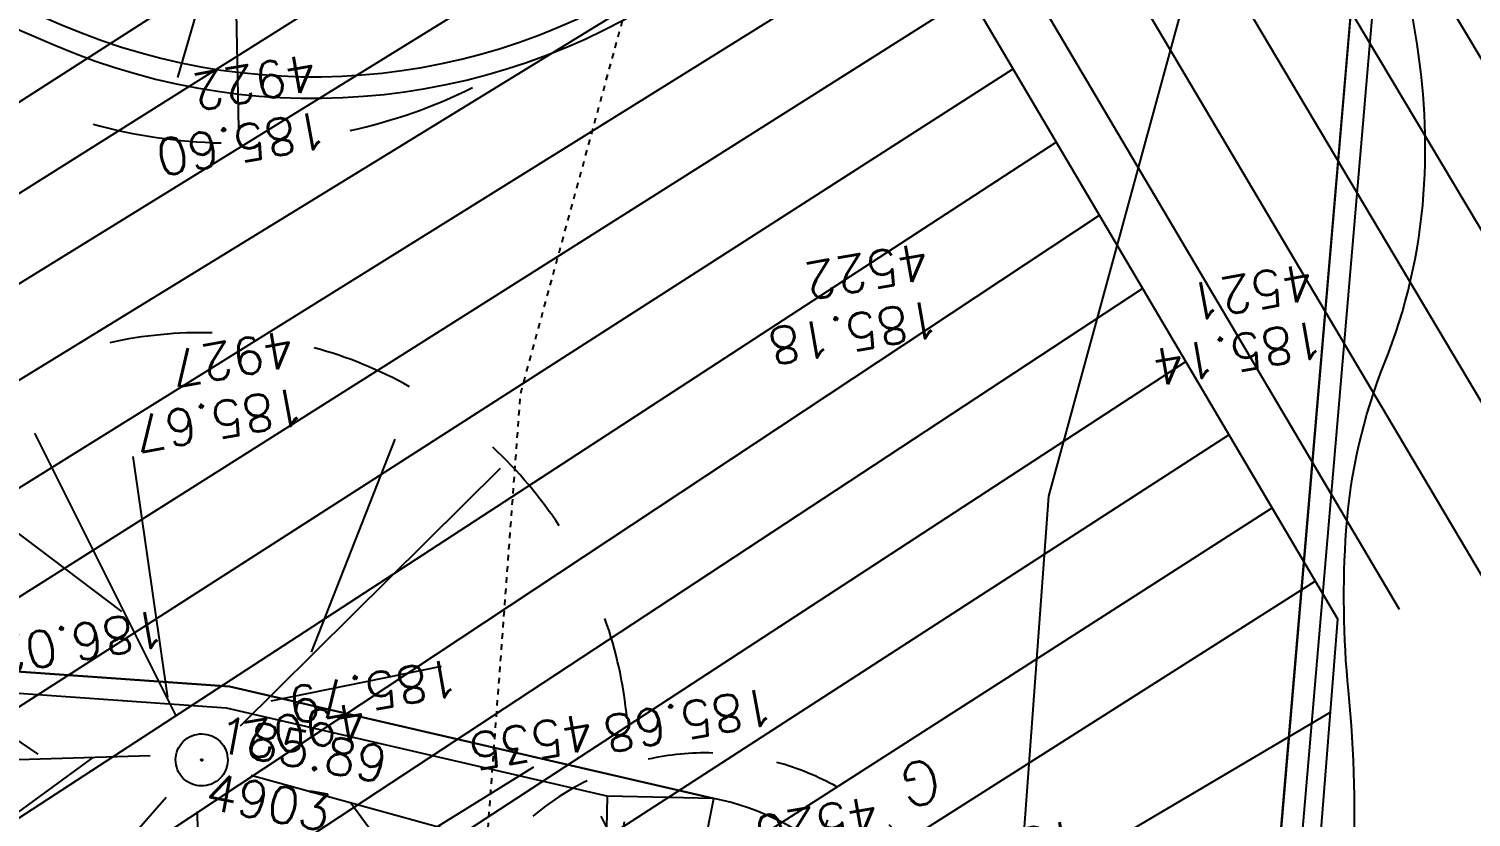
# Model space of a CAD drawing. Extents: x 0 to 613264, y -387505 to 675.
# Drawn here: x 524169 to 537587, y -310768 to -303431 of the extents above; entities that cross this region are included whole.
import ezdxf
from ezdxf.enums import TextEntityAlignment as Align
from ezdxf.lldxf.tags import DXFTag

# ---------------------------------------------------------------- set-up
doc = ezdxf.new("R2010")
doc.units = 0
doc.linetypes.add('STYLE_01', pattern=[0.41664, 0.20828, -0.20836])
for name, color, linetype in [('AEP_SSL', 252, 'Continuous'), ('DWG_280-140115-P - ALTEA-CANA', 252, 'Continuous'), ('Fond topo - CLO_MUR', 252, 'Continuous'), ('Fond topo - ESPACE_BOISE', 252, 'Continuous'), ('Fond topo - GAZ_TXT', 252, 'Continuous'), ('Fond topo - VEG', 252, 'Continuous'), ('Fond topo - Z_500', 252, 'Continuous'), ('prlm-VRD', 2, 'Continuous'), ('SA - bordure', 252, 'Continuous'), ('SA - EBC', 252, 'Continuous'), ('SA - enrobé', 252, 'Continuous'), ('SA - EVMV', 252, 'Continuous')]:
    doc.layers.add(name, color=color, linetype=linetype)
for name, color, linetype, plot in [('Fond topo - N', 252, 'Continuous', False), ('Fond topo - NCACHE', 252, 'Continuous', False), ('Fond topo - ZCACHE', 252, 'Continuous', False)]:
    doc.layers.add(name, color=color, linetype=linetype, plot=plot)
doc.layers.add('Fond topo - P', color=252, linetype='Continuous', lineweight=50)
doc.styles.add('SIMPLEX', font='simplex_.ttf', dxfattribs={"height": 1.25})
tags = doc.linetypes.add('L1', pattern=[1.0000000298023224, 0.6000000238418579, -0.4000000059604645]).pattern_tags.tags
tags[6:7] = [DXFTag(74, 4), DXFTag(75, 0), DXFTag(340, '0'), DXFTag(46, 0.0), DXFTag(50, 0.0), DXFTag(44, 0.0), DXFTag(45, 0.0)]
tags[4:5] = [DXFTag(74, 4), DXFTag(75, 0), DXFTag(340, '0'), DXFTag(46, 0.0), DXFTag(50, 0.0), DXFTag(44, 0.0), DXFTag(45, 0.0)]
tags = doc.linetypes.add('L8', pattern=[0.22500000894069674, 0.1500000059604645, -0.07500000298023224]).pattern_tags.tags
tags[6:7] = [DXFTag(74, 4), DXFTag(75, 0), DXFTag(340, '0'), DXFTag(46, 0.0), DXFTag(50, 0.0), DXFTag(44, 0.0), DXFTag(45, 0.0)]
tags[4:5] = [DXFTag(74, 4), DXFTag(75, 0), DXFTag(340, '0'), DXFTag(46, 0.0), DXFTag(50, 0.0), DXFTag(44, 0.0), DXFTag(45, 0.0)]
pattern_1 = [(34.27639858860678, (-277130161.1279894, -473864756.7787022), (-42.238928459823, 61.97477650275113), [])]

# ---------------------------------------------------------------- blocks, each defined once
blk = doc.blocks.new('GAZ99')
at = {"style": 'SIMPLEX'}
blk.add_text('G', height=0.4, dxfattribs=at).set_placement((0, 0), align=Align.MIDDLE_CENTER)
blk = doc.blocks.new('PTOPO')
at = {"layer": 'Fond topo - NCACHE', "style": 'SIMPLEX'}
blk.add_attdef('MAT', text='', height=0.34, dxfattribs=at).set_placement((0.09999999986030161, -0.09999999962747097), align=Align.TOP_LEFT)
at = {"layer": 'Fond topo - ZCACHE', "style": 'SIMPLEX'}
blk.add_attdef('ALT', (0.09999999986030161, 0.09999999962747097), '', height=0.34, dxfattribs=at)
blk = doc.blocks.new('VEG14')
at = {"ltscale": 2, "flags": 128}
for points in [[(0.5, 0, -1), (-0.5, 0, -1)], [(0.016, 0, -1), (-0.016, 0, -1)]]:
    blk.add_lwpolyline(points, format="xyb", close=True, dxfattribs=at)
blk = doc.blocks.new('VEG12')
at = {"ltscale": 2}
for p, q in [((0.01815258799999997, 0.057406781), (0.100441039, 0.47293725)), ((0.05749608, 0.253444298), (0.145517598, 0.414706841)), ((0.037902722, 0.15845596), (-0.06593155700000003, 0.344147082)), ((-0.158788295, 0.086017079), (-0.245985314, 0.284587218)), ((0.04981112299999996, 0.033821695), (0.391570728, 0.285894318)), ((0.143890955, 0.107467204), (0.230033352, 0.253971609)), ((0.2917471699999999, 0.208620217), (0.392372872, 0.233301274)), ((-0.05229389700000003, 0.02983962500000001), (-0.383643778, 0.204631851)), ((-0.25001839, 0.135126714), (-0.3755999820000001, 0.091127132)), ((0.122915307, -0.02992704099999999), (0.317230371, 0.05540147100000001)), ((0.057557527, -0.01766878999999999), (0.411943876, -0.08413611500000001)), ((-0.05265807700000003, -0.029192154), (-0.412380265, -0.256628677)), ((-0.09359106700000003, -0.049762263), (-0.2956446150000001, -0.04653133200000001)), ((0.184132294, -0.04763066399999999), (0.323120213, -0.192805613)), ((0.01825986499999999, -0.057372749), (0.107637982, -0.4128258760000001)), ((0.02259491799999996, -0.07955337300000001), (0.001649748999999978, -0.36183712)), ((-0.151821475, -0.09483882200000002), (-0.2999525240000001, -0.315936062)), ((0.05371548199999998, -0.188497704), (0.197263789, -0.356749422))]:
    blk.add_line(p, q, dxfattribs=at)
for start, end in [(90, 103.8461539085843), (62.30769199853572, 76.15384597947835), (117.6923078993823, 131.5384619204946), (34.61538499867542, 48.46153799321151), (145.3846149358338, 159.2307690506909), (6.923076979206323, 20.76923090842763), (173.0769230068974, 186.9230769931026), (339.2307689837768, 353.0769230207937), (200.7692310571047, 214.6153850641662), (311.5384620067885, 325.3846150013246), (228.4615380795054, 242.3076921006177), (283.8461540205217, 297.6923080014643), (256.1538460914157, 270)]:
    blk.add_arc((0, 0), 0.496982058, start, end, dxfattribs=at)
blk = doc.blocks.new('VEG12A')
at = {"ltscale": 2}
for p, q in [((0.01815258799999997, 0.057406781), (0.100441039, 0.47293725)), ((0.05749608, 0.253444298), (0.145517598, 0.414706841)), ((0.037902722, 0.15845596), (-0.06593155700000003, 0.344147082)), ((-0.158788295, 0.086017079), (-0.245985314, 0.284587218)), ((0.04981112299999996, 0.033821695), (0.391570728, 0.285894318)), ((0.143890955, 0.107467204), (0.230033352, 0.253971609)), ((0.2917471699999999, 0.208620217), (0.392372872, 0.233301274)), ((-0.05229389700000003, 0.02983962500000001), (-0.383643778, 0.204631851)), ((-0.25001839, 0.135126714), (-0.3755999820000001, 0.091127132)), ((0.122915307, -0.02992704099999999), (0.317230371, 0.05540147100000001)), ((0.057557527, -0.01766878999999999), (0.411943876, -0.08413611500000001)), ((-0.05265807700000003, -0.029192154), (-0.412380265, -0.256628677)), ((-0.09359106700000003, -0.049762263), (-0.2956446150000001, -0.04653133200000001)), ((0.184132294, -0.04763066399999999), (0.323120213, -0.192805613)), ((0.02259491799999996, -0.07955337300000001), (0.001649748999999978, -0.36183712)), ((0.01825986499999999, -0.057372749), (0.107637982, -0.4128258760000001)), ((-0.151821475, -0.09483882200000002), (-0.2999525240000001, -0.315936062)), ((0.05371548199999998, -0.188497704), (0.197263789, -0.356749422))]:
    blk.add_line(p, q, dxfattribs=at)
for start, end in [(90, 103.8461539085843), (62.30769199853572, 76.15384597947835), (117.6923078993823, 131.5384619204946), (34.61538499867542, 48.46153799321151), (145.3846149358338, 159.2307690506909), (6.923076979206323, 20.76923090842763), (173.0769230068974, 186.9230769931026), (339.2307689837768, 353.0769230207937), (200.7692310571047, 214.6153850641662), (311.5384620067885, 325.3846150013246), (228.4615380795054, 242.3076921006177), (283.8461540205217, 297.6923080014643), (256.1538460914157, 270)]:
    blk.add_arc((0, 0), 0.496982058, start, end, dxfattribs=at)
blk = doc.blocks.new('A$C1F970F0F')
at = {"layer": 'SA - EBC'}
h = blk.add_hatch(dxfattribs=at)
h.set_pattern_fill('_USER', color=256, scale=74.99999999999999, angle=-325.7236014113932, style=0, pattern_type=0)
h.set_pattern_definition(pattern_1)
edge = h.paths.add_edge_path()
edge.add_line((5801.470568619522, -3162.013069131843), (4083.559282644929, -3271.123614088357))
edge.add_line((4083.559282644929, -3271.123614088356), (4014.481307725509, -3717.332461968055))
edge.add_line((4014.48130772551, -3717.332461968055), (3135.517961824245, -3810.19300101904))
edge.add_line((3135.517961824245, -3810.19300101904), (2274.245008604417, -3693.648081323564))
edge.add_line((2274.245008604417, -3693.648081323564), (1554.636776175834, -3420.099318784944))
edge.add_arc((2508.775769578408, -2315.674454232369), 1459.498372788833, 157.1868533427094, 229.1754823893534, ccw=False)
edge.add_arc((1966.013830892235, -2087.371785851423), 870.6752834691503, 94.3015183869224, 157.1868533106914, ccw=False)
edge.add_line((1900.708697991695, -1219.149067345796), (2859.239020416566, -1223.495634912559))
edge.add_arc((3100.860739749298, 1265.329539486049), 2500.526305395239, 264.4549516394795, 302.9422754293212)
edge.add_arc((4209.331858878893, -445.3369775435177), 462.1229708170858, 302.9422754305585, 376.8336969250394)
edge.add_arc((2214.122706379954, -1049.006753214115), 2546.655714682971, 16.8336969158998, 38.14703645440247)
edge.add_arc((3041.32627014761, -399.2990096244524), 1494.806919462396, 38.14703657403813, 72.97328584086019)
edge.add_line((3479.031970107599, 1029.988031775616), (2182.437305702805, 1414.38613606858))
edge.add_line((2182.437305702805, 1414.38613606858), (1056.590900019184, 1822.819186472099))
edge.add_arc((1766.412018482452, 3779.442320525911), 2081.398594438606, 212.7495497786225, 250.0603089288685, ccw=False)
edge.add_line((15.86575126143373, 2653.472571668582), (-104.0907319930869, 3091.26353710603))
edge.add_line((-104.0907319930869, 3091.26353710603), (-169.6986146466322, 3639.54836895815))
edge.add_line((-169.6986146466322, 3639.548368958149), (-35.58090533515337, 6158.014854826562))
edge.add_arc((-194.3533792400212, 7143.826589584332), 998.5156357593988, 279.1493507374978, 373.962283499627)
edge.add_arc((2392.201579171132, 7786.918955579627), 1666.786287877102, 172.6269749467245, 193.9622835974407, ccw=False)
edge.add_arc((-45.50651600643437, 8102.354993671941), 791.2455775503726, -7.373025019439765, 16.43829965925021)
edge.add_line((713.3969204091394, 8326.263765657093), (486.7428317772967, 9142.81155059313))
edge.add_line((486.7428317772967, 9142.811550593131), (1338.845530021721, 9564.23852196786))
edge.add_line((1338.845530021721, 9564.23852196786), (1632.623584095551, 8945.24637913095))
edge.add_line((1632.623584095551, 8945.246379130947), (1394.029444699765, 8829.874494032001))
edge.add_line((1394.029444699765, 8829.874494032001), (1731.997733793977, 8131.230781666551))
edge.add_arc((1233.216649704336, 7889.945865525577), 554.0766919865823, -19.640967550384175, 25.815335324856676, ccw=False)
edge.add_line((1755.055695752756, 7703.706797235046), (1558.214479468655, 6807.520788570679))
edge.add_line((1558.214479468655, 6807.52078857068), (1570.021725572625, 6609.158708993335))
edge.add_line((1570.021725572625, 6609.158708993335), (1852.913141606868, 5734.125706863067))
edge.add_line((1852.913141606869, 5734.125706863067), (2726.748207475315, 4020.986816292172))
edge.add_line((2726.748207475315, 4020.986816292172), (3802.352916265851, 4004.947770972833))
edge.add_arc((8355.58168857983, 5950.706307988518), 4951.552134169374, 203.138762427905, 230.8301436200186)
edge.add_arc((13583.66465597079, 12367.85935474512), 13228.79229856088, 230.8301435441083, 233.1638398044412)
edge.add_line((5652.622255943647, 1780.153648245416), (4998.697813068342, 1820.441475819727))
edge.add_line((4998.697813068342, 1820.441475819727), (4863.841220233488, 767.0816613875431))
edge.add_line((4863.841220233488, 767.0816613875434), (5595.355488733695, 631.185878681516))
edge.add_line((5595.355488733695, 631.1858786815158), (5852.747939948536, -2020.707044821664))
edge.add_line((5852.747939948536, -2020.707044821665), (5881.394298709887, -2966.563612924887))
edge.add_line((5881.394298709887, -2966.563612924887), (5801.470568619523, -3162.013069131842))
h = blk.add_hatch(dxfattribs=at)
h.set_pattern_fill('_USER', color=256, scale=74.99999999999999, angle=-325.7236014113932, style=0, pattern_type=0)
h.set_pattern_definition(pattern_1)
h.paths.add_polyline_path([(5258.989506963931, 4651.014984356799), (4979.666822061707, 4274.583990936589), (4332.460325507403, 4149.863381154346), (4205.794518420665, 3635.760149207731), (4511.894464099185, 3183.273493731516), (4833.004681518186, 2817.029383936907), (5298.321323071383, 2394.807127551241), (5623.096600573816, 2285.432920207038), (5632.124077353954, 2583.278516646508), (6097.045013464067, 2669.092105601658), (6136.1138070537, 3163.451616814499)])
at = {"layer": 'SA - EVMV'}
h = blk.add_hatch(dxfattribs=at)
h.set_pattern_fill('_USER', color=256, scale=74.99999999999999, angle=-55.72360141139323, style=0, pattern_type=0)
h.set_pattern_definition([(304.2763985886068, (-277130161.1279894, -473864756.7787022), (61.97477650275113, 42.238928459823), [])])
h.paths.add_polyline_path([(6137.262643169798, 3161.503242351281), (5258.989506963931, 4651.014984356799), (5823.535050065982, 5411.828376675677), (6009.896409179055, 5810.580329425578), (6042.353956317322, 6037.937811191567), (5791.842057863324, 7412.226220178691), (5768.869517604411, 9187.383885517163), (6965.043931057882, 9781.279833201925), (7125.730307530321, 8202.475428701919), (7356.548247893039, 6578.483473019976), (7421.051285208732, 6215.102708379585), (8728.798868082513, 6201.995811803044), (8825.59209412568, 5455.189202343771), (8884.907463838514, 4910.231636065007), (8937.364138919358, 4349.844162727043), (8990.109761245629, 3720.436779551583), (8238.933497559277, 3575.005023445903)])
at = {"layer": 'AEP_SSL', "elevation": 9.999999999999998e-08, "flags": 128}
blk.add_lwpolyline([(-2009.46431272992, 953.3121996921549), (-1974.130445357614, -2549.104167440536), (-1760.191604675106, -3033.974676226209), (-1600.127185498399, -3169.916464212493), (-1007.958216168089, -3359.143878629571), (-742.7402135561805, -3373.227271705965), (185.7644486929067, -3466.149391532337), (1457.680139553027, -3407.246855666408), (3098.737656271729, -3442.411852942929), (4165.909978031491, -3426.731274088185), (4366.116630586753, -3387.312489108264), (5044.428961021786, -3091.927656257742), (5412.289028469191, -2796.609514369696), (5536.700633028197, -2598.110987192279), (5703.441363650248, 1048.232751273365), (5867.406317671058, 3278.047774201862), (6182.748241543506, 4434.064793799239), (6284.146511390897, 4550.427419959863), (6475.981668657886, 4711.41474985716), (8025.350887839351, 5692.826034684554), (8693.398131395103, 6258.370148193826), (10978.7345952306, 10130.53863316135)], dxfattribs=at)
at = {"layer": 'DWG_280-140115-P - ALTEA-CANA', "linetype": 'STYLE_01', "ltscale": 25, "elevation": 9.999999999999998e-08, "flags": 128}
blk.add_lwpolyline([(5043.004125510934, -2459.255041660273), (5122.727729839645, -1010.298626305045), (5206.499599843033, 1109.868669945372), (5375.865241031976, 3373.505670248891), (5731.166894470631, 4674.090360429283), (5963.608433077427, 4936.073710200793)], dxfattribs=at)
at = {"layer": 'Fond topo - CLO_MUR', "ltscale": 2, "flags": 128}
blk.add_lwpolyline([(5456.395142128901, 2998.98686879822), (5455.365630533699, 2953.998646832196), (5550.618438652878, 2951.818879088522, -0.2646358973957096), (5692.955421208539, 2823.551490841562), (5668.527035515716, 2003.864235244971), (5628.984842897508, 1406.04374522648), (5673.886726811051, 1403.073758729366), (5713.482762941067, 2001.708284296739), (5738.159569745276, 2829.731237332841, 0.2791888452511282), (5555.777136190662, 2996.712608426972)], format="xyb", close=True, dxfattribs=at)
at = {"layer": 'Fond topo - ESPACE_BOISE', "linetype": 'L1', "ltscale": 2, "flags": 128}
blk.add_lwpolyline([(5801.470568619522, -3162.013069131843), (4083.559282644929, -3271.123614088356), (4014.48130772551, -3717.332461968055), (3135.517961824245, -3810.19300101904), (2274.245008604417, -3693.648081323564), (1554.636776175834, -3420.099318784944, -0.3248648439675891), (1163.447808694293, -1749.787382690587, -0.2814891279475962), (1900.708697991695, -1219.149067345796), (2859.239020416566, -1223.495634912559, 0.1695292870025676), (4460.631470672048, -833.159289007697, 0.3340686001642133), (4651.652558133293, -311.5085830883972, 0.09326601102169153), (4216.884593398947, 524.0158635944096, 0.153138720952933), (3479.031970107599, 1029.988031775616), (2182.437305702805, 1414.38613606858), (1056.590900019184, 1822.819186472099, -0.1642525569996709), (15.86575126143373, 2653.472571668582), (-104.0907319930869, 3091.26353710603), (-169.6986146466322, 3639.548368958149), (-35.58090533515337, 6158.014854826562, 0.4390366150430304), (774.660880078399, 7384.751557306568, -0.09336270405047195), (739.1967976091219, 8000.81547627212, 0.104271961321091), (713.3969204091394, 8326.263765657093), (486.7428317772967, 9142.811550593131), (1338.845530021721, 9564.23852196786), (1632.623584095551, 8945.246379130947), (1394.029444699765, 8829.874494032001), (1731.997733793977, 8131.23078166655, -0.2009829630843761), (1755.055695752756, 7703.706797235046), (1558.214479468655, 6807.52078857068), (1570.021725572625, 6609.158708993335), (1852.913141606869, 5734.125706863067), (2726.748207475315, 4020.986816292172), (3802.352916265851, 4004.947770972833, 0.121417881002313), (5228.074839294609, 2111.882341611708, 0.01018302282179253), (5652.622255943647, 1780.153648245416), (4998.697813068342, 1820.441475819727), (4863.841220233488, 767.0816613875434), (5595.355488733695, 631.1858786815158), (5852.747939948536, -2020.707044821665), (5881.394298709887, -2966.563612924887)], format="xyb", close=True, dxfattribs=at)
blk.add_lwpolyline([(5258.989506963931, 4651.014984356799), (4979.666822061707, 4274.583990936589), (4332.460325507403, 4149.863381154346), (4205.794518420665, 3635.760149207731), (4511.894464099185, 3183.273493731516), (4833.004681518186, 2817.029383936907), (5298.321323071383, 2394.807127551241), (5623.096600573816, 2285.432920207038), (5632.124077353954, 2583.278516646508), (6097.045013464067, 2669.092105601658), (6136.1138070537, 3163.451616814499)], close=True, dxfattribs=at)
at = {"layer": 'Fond topo - VEG', "linetype": 'L8', "ltscale": 2, "flags": 128}
blk.add_lwpolyline([(6126.727747049433, 2304.061476285623, -0.1732888690432868), (6102.581235373374, 2349.997525856042, -0.0508890116308752), (6095.857340735886, 2521.875654710492, -0.0386629591409588), (6125.608919157425, 2733.183983206446, 0.04316977958239364), (6150.559671984999, 2922.734117696825, 0.0353710499508257), (6145.998574597054, 3097.317748161249, -0.04151246656344463), (6143.935963930468, 3246.17985755902, -0.07825849820887826), (6179.607406451853, 3401.805474372008, 0.07744789971661276), (6215.901003647436, 3558.981919075625, 0.06149378927511025), (6208.375924854068, 3707.902976237563, -0.06073956917948042), (6200.531552762145, 3858.647761765046, -0.05204674825157406), (6230.7983895258, 4031.505901908121, 0.06675750323585504), (6250.469210656124, 4167.142637314562, 0.025670157375637), (6245.881806278992, 4280.002391043279, -0.02651846335887715), (6241.626195431167, 4389.264050757969, -0.01155330390985834), (6243.355179510549, 4435.719484082019, -0.01897018986328855), (6246.13278066693, 4463.901413466268, -0.1145297545621785), (6255.789441754406, 4489.229968720707, -0.08440652786009567), (6280.997918423193, 4515.714197702435, -0.1084198486250266), (6305.800532160016, 4526.959256335407, -0.1011423353125477), (6334.947780047085, 4527.194413794164, -0.1032633884982007), (6365.949027258232, 4514.111820601956, -0.1071998021190175), (6388.110607905014, 4490.422289899531, -0.05568834109540827), (6405.779070714256, 4451.614851286478, -0.07246199636495074), (6411.377345286576, 4419.255514848068, -0.02401529230777726), (6410.576199302544, 4381.797833343162, 0.02046775607659728), (6409.324746116832, 4337.862569346122, 0.03858989738268137), (6418.61477645759, 4234.450990949024, -0.05510517158192826), (6422.73706464406, 4161.745127455149, -0.06022444819988705), (6414.040487528225, 4112.201962683026, 0.04813009251129964), (6401.682945357792, 4050.570387419985, 0.03319103436730272), (6399.339312853017, 3984.279470352506, -0.02318773307712683), (6397.882876964231, 3889.395712822452, -0.06193645145952207), (6373.687695968691, 3760.413536495536, 0.05632341114831078), (6345.51491510971, 3618.977442973709, 0.1063178399564556), (6363.514090879794, 3478.851422113212, -0.09680147185014497), (6386.13497547047, 3325.642968625706, -0.07888339118735782), (6359.437800283662, 3196.499683631936, 0.0976752058397291), (6341.722232569164, 3091.124721665765, 0.05553186209350269), (6357.096499566722, 2981.328348065176, -0.07160716225814948), (6366.305953621561, 2895.668239978307, -0.003764726506217527), (6361.813234161172, 2792.213188795524, -0.004345252965709072), (6356.467450687216, 2702.654249848009, -0.003010567731100479), (6347.428315699053, 2581.271676234953, -0.01408587215240294), (6344.610134765176, 2555.404935589592, -0.04006767187352891), (6336.954146448975, 2520.643757193586, 0.02217965443780103), (6320.906362764812, 2458.451016601791, 0.02305005866794476), (6313.405529578435, 2412.578617432685, -0.02117118948215652), (6305.42732584992, 2362.609032426789, -0.05258098112305663), (6295.575532431511, 2331.395087404863, -0.06419298512500282), (6281.795473714037, 2308.35432565896, -0.120668352995315), (6263.740191009645, 2294.242634630788, -0.06491961111852344), (6223.384009530683, 2282.042473573803, -0.04286411078666719), (6190.998804359751, 2279.503356150837, -0.05265038566489467), (6164.695281395306, 2282.478668846067, -0.07490502267167237), (6146.951645691664, 2289.307145747945, -0.05675209825271085)], format="xyb", close=True, dxfattribs=at)
at = {"layer": 'SA - bordure', "elevation": 9.999999999999998e-08, "flags": 128}
for points in [[(6170.297797791402, 6117.033257469077), (6204.970432962968, 5456.184269140444), (6198.184139780045, 4315.030256060149), (6060.621236201661, 2705.53410676588)], [(6193.646684083801, 6053.728895439572), (6224.973551123254, 5456.649144423563), (6218.179066948014, 4314.117762685518), (6080.548583598274, 2703.83092545444)], [(4572.587388874553, 3138.551197714189), (5104.899173459099, 3100.991055113996), (5555.777136190662, 2996.712608426972)], [(4571.179680528925, 3118.600800400755), (5101.923751654728, 3081.151276216488), (5457.272049108456, 2998.966801668161)]]:
    blk.add_lwpolyline(points, dxfattribs=at)
for points in [[(4745.451040933751, 3782.601481191716), (4942.441865968513, 3697.870893571248, 0.5663728937268044), (5789.016839070182, 4307.953940930089)], [(4753.353526974372, 3800.974034411274), (4950.344351986258, 3716.243446795139, 0.566372894028627), (5769.087873694508, 4306.269798472242)]]:
    blk.add_lwpolyline(points, format="xyb", dxfattribs=at)
at = {"layer": 'SA - enrobé'}
blk.add_lwpolyline([(6198.184139780045, 4315.030256060149), (6064.736897038219, 2750.755663699648), (6058.983013706526, 2750.626414559865), (5759.433549099456, 2750.060019310214), (5735.806186699843, 2750.764163918728), (5509.099509814258, 2762.637130357428), (5555.777136190662, 2996.712608426972), (5104.899173459099, 3100.991055113996), (4572.587388874553, 3138.551197714189), (4572.7933101014, 3159.23374594263), (4745.451040933751, 3782.601481191716)], dxfattribs=at)
at = {"layer": 'Fond topo - GAZ_TXT', "ltscale": 2, "xscale": 99.99999999999999, "yscale": 99.99999999999999, "zscale": 99.99999999999999, "rotation": 190.0656205306816}
blk.add_blockref('GAZ99', (5747.902765290037, 3011.047157054659), dxfattribs=at)
at = {"layer": 'Fond topo - P', "ltscale": 2}
ref = blk.add_blockref('PTOPO', (5200.670463359495, 3648.629311347541), dxfattribs=dict(at, xscale=99.99999999999994, yscale=99.99999999999994, zscale=99.99999999999994, rotation=190.0656205306617))
ref.add_attrib('MAT', '4922', dxfattribs={"layer": 'Fond topo - N', "color": 0, "ltscale": 2, "height": 33.99999999999999, "rotation": 190.0656204987762, "style": 'SIMPLEX'}).set_placement((5189.076621527595, 3656.7276340979), align=Align.TOP_LEFT)
ref.add_attrib('ALT', '185.60', (5192.572140636345, 3637.035469534186), dxfattribs={"layer": 'Fond topo - Z_500', "color": 0, "ltscale": 2, "height": 33.99999999999999, "rotation": 190.0656204987762, "style": 'SIMPLEX'})
ref = blk.add_blockref('PTOPO', (5770.167950705287, 3472.781270247907), dxfattribs=dict(at, xscale=99.99999999999994, yscale=99.99999999999994, zscale=99.99999999999994, rotation=190.0656205306617))
ref.add_attrib('MAT', '4522', dxfattribs={"layer": 'Fond topo - N', "color": 0, "ltscale": 2, "height": 33.99999999999999, "rotation": 190.0656204987762, "style": 'SIMPLEX'}).set_placement((5758.574108838729, 3480.879592815254), align=Align.TOP_LEFT)
ref.add_attrib('ALT', '185.18', (5762.069627959259, 3461.187428438883), dxfattribs={"layer": 'Fond topo - Z_500', "color": 0, "ltscale": 2, "height": 33.99999999999999, "rotation": 190.0656204987762, "style": 'SIMPLEX'})
ref = blk.add_blockref('PTOPO', (6127.92158142797, 3453.687008053404), dxfattribs=dict(at, xscale=99.99999999999994, yscale=99.99999999999994, zscale=99.99999999999994, rotation=190.0656205306617))
ref.add_attrib('MAT', '4521', dxfattribs={"layer": 'Fond topo - N', "color": 0, "ltscale": 2, "height": 33.99999999999999, "rotation": 190.0656204987762, "style": 'SIMPLEX'}).set_placement((6116.327739578741, 3461.785330712257), align=Align.TOP_LEFT)
ref.add_attrib('ALT', '185.14', (6119.823258687491, 3442.093166148542), dxfattribs={"layer": 'Fond topo - Z_500', "color": 0, "ltscale": 2, "height": 33.99999999999999, "rotation": 190.0656204987762, "style": 'SIMPLEX'})
ref = blk.add_blockref('PTOPO', (5179.931482470007, 3391.361883280274), dxfattribs=dict(at, xscale=99.99999999999994, yscale=99.99999999999994, zscale=99.99999999999994, rotation=190.0656205306617))
ref.add_attrib('MAT', '4927', dxfattribs={"layer": 'Fond topo - N', "color": 0, "ltscale": 2, "height": 33.99999999999999, "rotation": 190.0656204987762, "style": 'SIMPLEX'}).set_placement((5168.337640638108, 3399.460206030634), align=Align.TOP_LEFT)
ref.add_attrib('ALT', '185.67', (5171.833159723981, 3379.768041471251), dxfattribs={"layer": 'Fond topo - Z_500', "color": 0, "ltscale": 2, "height": 33.99999999999999, "rotation": 190.0656204987762, "style": 'SIMPLEX'})
ref = blk.add_blockref('PTOPO', (4895.162921424389, 3103.139508311775), dxfattribs=dict(at, xscale=99.99999999999994, yscale=99.99999999999994, zscale=99.99999999999994, rotation=190.0656205306617))
ref.add_attrib('MAT', '4904', dxfattribs={"layer": 'Fond topo - N', "color": 0, "ltscale": 2, "height": 33.99999999999999, "rotation": 190.0656204987762, "style": 'SIMPLEX'}).set_placement((4883.569079592489, 3111.237831062134), align=Align.TOP_LEFT)
ref.add_attrib('ALT', '186.02', (5041.632127619967, 3173.009885509108), dxfattribs={"layer": 'Fond topo - Z_500', "color": 0, "ltscale": 2, "height": 33.99999999999999, "rotation": 190.0656204987762, "style": 'SIMPLEX'})
ref = blk.add_blockref('PTOPO', (5246.968780584899, 3045.375130002816), dxfattribs=dict(at, xscale=99.99999999999994, yscale=99.99999999999994, zscale=99.99999999999994, rotation=190.0656205306617))
ref.add_attrib('MAT', '4902', dxfattribs={"layer": 'Fond topo - N', "color": 0, "ltscale": 2, "height": 33.99999999999999, "rotation": 190.0656204987762, "style": 'SIMPLEX'}).set_placement((5235.374938752999, 3053.473452753175), align=Align.TOP_LEFT)
ref.add_attrib('ALT', '185.79', (5314.917547139736, 3127.215498983191), dxfattribs={"layer": 'Fond topo - Z_500', "color": 0, "ltscale": 2, "height": 33.99999999999999, "rotation": 190.0656204987762, "style": 'SIMPLEX'})
ref = blk.add_blockref('PTOPO', (5458.171155210218, 3034.943033262696), dxfattribs=dict(at, xscale=99.99999999999994, yscale=99.99999999999994, zscale=99.99999999999994, rotation=190.0656205306617))
ref.add_attrib('MAT', '4535', dxfattribs={"layer": 'Fond topo - N', "color": 0, "ltscale": 2, "height": 33.99999999999999, "rotation": 190.0656204987762, "style": 'SIMPLEX'}).set_placement((5446.577313401195, 3043.041356008722), align=Align.TOP_LEFT)
ref.add_attrib('ALT', '185.68', (5608.445750906062, 3100.425065941648), dxfattribs={"layer": 'Fond topo - Z_500', "color": 0, "ltscale": 2, "height": 33.99999999999999, "rotation": 190.0656204987762, "style": 'SIMPLEX'})
ref = blk.add_blockref('PTOPO', (5723.53212349171, 2957.849310302066), dxfattribs=dict(at, xscale=99.99999999999994, yscale=99.99999999999994, zscale=99.99999999999994, rotation=190.0656205306617))
ref.add_attrib('MAT', '4520', dxfattribs={"layer": 'Fond topo - N', "color": 0, "ltscale": 2, "height": 33.99999999999999, "rotation": 190.0656204987762, "style": 'SIMPLEX'}).set_placement((5711.938281659811, 2965.947633052425), align=Align.TOP_LEFT)
ref.add_attrib('ALT', '185.61', (5893.120969143289, 2977.334510326413), dxfattribs={"layer": 'Fond topo - Z_500', "color": 0, "ltscale": 2, "height": 33.99999999999999, "rotation": 190.0656204987762, "style": 'SIMPLEX'})
at = {"layer": 'Fond topo - VEG', "ltscale": 2, "zscale": 99.99999999999997}
for name, p, xscale, yscale, rotation in [('VEG12', (5109.772270399869, 4106.781001120547), 1006.399999999999, 1006.399999999999, 192.432705982593), ('VEG12', (5079.17621342589, 3032.599510723959), 799.9999999999998, 799.9999999999998, 192.432705982593), ('VEG12A', (5548.478086329966, 2789.040147680012), 503.1999999999997, 503.1999999999997, 192.432705982593), ('VEG14', (5079.17621342589, 3032.599510723959), 48.44799999999999, 48.44799999999999, 207.8417380991697)]:
    blk.add_blockref(name, p, dxfattribs=dict(at, xscale=xscale, yscale=yscale, rotation=rotation))
at = {"layer": 'Fond topo - VEG', "linetype": 'L8', "ltscale": 2}
ref = blk.add_blockref('PTOPO', (5079.17621342589, 3032.599510723959), dxfattribs=dict(at, xscale=99.99999999999999, yscale=99.99999999999999, zscale=99.99999999999999, rotation=349.2763985886067))
ref.add_attrib('MAT', '4903', dxfattribs={"layer": 'Fond topo - NCACHE', "color": 0, "ltscale": 2, "height": 33.99999999999999, "rotation": 349.2763985886067, "style": 'SIMPLEX'}).set_placement((5087.140862150828, 3020.913434835796), align=Align.TOP_LEFT)
ref.add_attrib('ALT', '185.89', (5090.862289349926, 3040.564159513193), dxfattribs={"layer": 'Fond topo - ZCACHE', "color": 0, "ltscale": 2, "height": 33.99999999999999, "rotation": 349.2763985886067, "style": 'SIMPLEX'})

msp = doc.modelspace()

# ---------------------------------------------------------------- block references
at = {"layer": 'prlm-VRD', "xscale": 9.999999999999998, "yscale": 9.999999999999998, "zscale": 9.999999999999998}
msp.add_blockref('A$C1F970F0F', (474984.9359816406, -340561.1028248291, -9.999999999999997e-07), dxfattribs=at)

doc.saveas('drawing.dxf')
